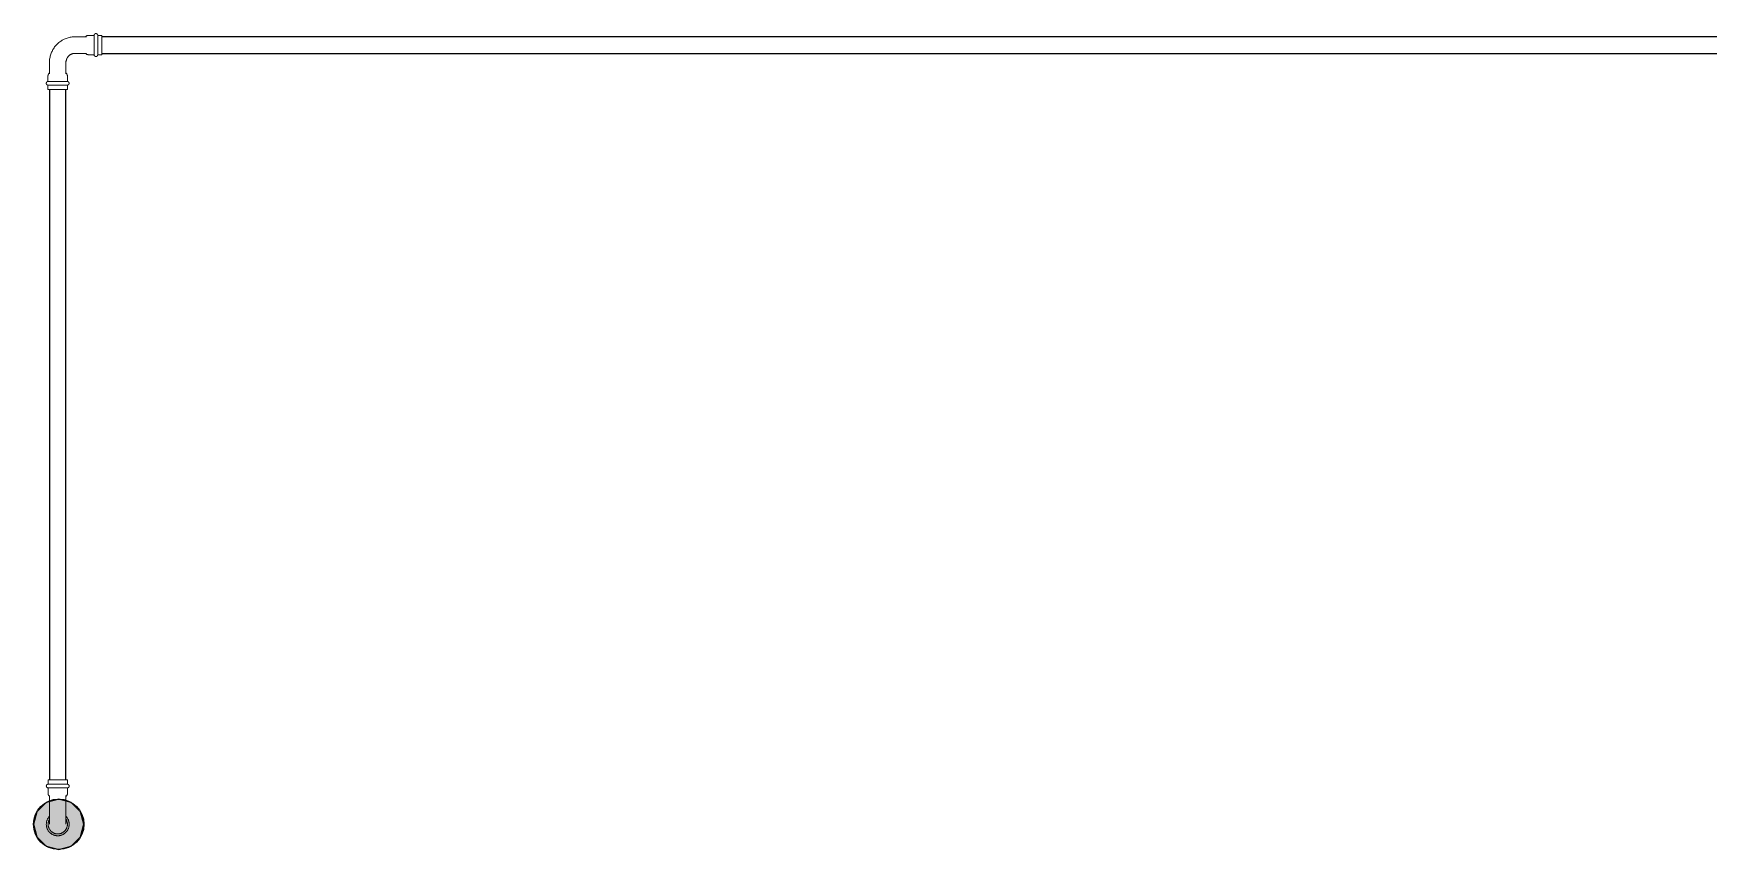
# Model space of a CAD drawing. Header units: inches. Extents: x -3327 to -1, y 8 to 1328.
# Drawn here: x -2185.8 to -2052.7, y 921.4 to 986.2 of the extents above; entities that cross this region are included whole.
import ezdxf

# ---------------------------------------------------------------- set-up
doc = ezdxf.new("R2010")
doc.units = ezdxf.units.IN
doc.header["$MEASUREMENT"] = 0
doc.layers.add('P-PIPE', color=3, linetype='Continuous', lineweight=9)
doc.layers.add('X - REF - FP', color=7, linetype='Continuous', true_color=0xb90000)

# ---------------------------------------------------------------- blocks, each defined once
blk = doc.blocks.new('Victaulic-VicPress316-Elbow 90-45deg Style P568_P571 - Standard-V2-SECOND LEVEL')
at = {"layer": 'P-PIPE'}
for p, q in [((-3203.7, 731.1), (-3203.7, 730.2)), ((-3202.39, 730.21), (-3202.39, 731.1)), ((-3203.81, 730.05), (-3203.81, 729.6)), ((-3203.05, 729.6), (-3203.81, 729.6)), ((-3202.28, 729.6), (-3203.05, 729.6)), ((-3202.28, 729.6), (-3202.28, 730.05)), ((-3203.81, 729.31), (-3203.81, 728.97)), ((-3203.05, 729.31), (-3203.81, 729.31)), ((-3203.81, 728.97), (-3203.05, 728.97)), ((-3202.28, 729.31), (-3203.05, 729.31)), ((-3203.05, 728.97), (-3202.28, 728.97)), ((-3202.28, 728.97), (-3202.28, 729.31))]:
    blk.add_line(p, q, dxfattribs=at)
at = {"layer": 'P-PIPE', "flags": 128}
for points in [[(-3203.05, 733.4), (-3203.08, 733.4), (-3203.12, 733.4), (-3203.16, 733.4), (-3203.19, 733.39), (-3203.23, 733.38), (-3203.26, 733.38), (-3203.3, 733.37), (-3203.33, 733.36), (-3203.37, 733.34), (-3203.4, 733.33), (-3203.43, 733.32), (-3203.47, 733.3), (-3203.5, 733.28), (-3203.53, 733.26), (-3203.56, 733.24), (-3203.59, 733.22), (-3203.62, 733.2), (-3203.65, 733.18), (-3203.67, 733.15), (-3203.7, 733.13), (-3203.73, 733.1), (-3203.75, 733.07), (-3203.77, 733.04), (-3203.79, 733.01), (-3203.81, 732.98), (-3203.83, 732.95), (-3203.85, 732.92), (-3203.87, 732.89), (-3203.88, 732.85), (-3203.9, 732.82), (-3203.91, 732.79), (-3203.92, 732.75), (-3203.93, 732.72), (-3203.94, 732.68), (-3203.94, 732.65), (-3203.95, 732.61), (-3203.95, 732.57), (-3203.96, 732.54), (-3203.96, 732.5), (-3203.96, 732.46), (-3203.96, 732.43), (-3203.95, 732.39), (-3203.95, 732.35), (-3203.94, 732.32), (-3203.93, 732.28), (-3203.93, 732.25), (-3203.91, 732.21), (-3203.9, 732.18), (-3203.89, 732.14), (-3203.88, 732.11), (-3203.86, 732.08), (-3203.84, 732.05), (-3203.82, 732.01), (-3203.8, 731.98), (-3203.78, 731.95), (-3203.76, 731.92), (-3203.74, 731.9), (-3203.71, 731.87)], [(-3203.05, 733.26), (-3203.08, 733.26), (-3203.11, 733.25), (-3203.14, 733.25), (-3203.17, 733.25), (-3203.2, 733.24), (-3203.23, 733.23), (-3203.26, 733.23), (-3203.29, 733.22), (-3203.32, 733.21), (-3203.34, 733.2), (-3203.37, 733.18), (-3203.4, 733.17), (-3203.43, 733.16), (-3203.45, 733.14), (-3203.48, 733.12), (-3203.5, 733.1), (-3203.53, 733.09), (-3203.55, 733.07), (-3203.57, 733.05), (-3203.6, 733.02), (-3203.62, 733), (-3203.64, 732.98), (-3203.66, 732.95), (-3203.67, 732.93), (-3203.69, 732.9), (-3203.71, 732.88), (-3203.72, 732.85), (-3203.74, 732.82), (-3203.75, 732.8), (-3203.76, 732.77), (-3203.77, 732.74), (-3203.78, 732.71), (-3203.79, 732.68), (-3203.8, 732.65), (-3203.8, 732.62), (-3203.81, 732.59), (-3203.81, 732.56), (-3203.81, 732.53), (-3203.81, 732.5), (-3203.81, 732.47), (-3203.81, 732.44), (-3203.81, 732.41), (-3203.8, 732.38), (-3203.8, 732.35), (-3203.79, 732.32), (-3203.78, 732.29), (-3203.78, 732.26), (-3203.77, 732.23), (-3203.76, 732.2), (-3203.74, 732.17), (-3203.73, 732.14), (-3203.72, 732.12), (-3203.7, 732.1)], [(-3203.7, 732.49), (-3203.7, 732.49), (-3203.7, 732.49), (-3203.7, 732.48), (-3203.7, 732.47), (-3203.7, 732.46), (-3203.7, 732.45), (-3203.7, 732.44), (-3203.7, 732.42), (-3203.7, 732.4), (-3203.7, 732.38), (-3203.7, 732.36), (-3203.7, 732.33), (-3203.7, 732.31), (-3203.7, 732.28), (-3203.7, 732.25), (-3203.7, 732.21), (-3203.7, 732.18), (-3203.7, 732.14), (-3203.7, 732.11), (-3203.7, 732.07), (-3203.7, 732.03), (-3203.7, 731.98), (-3203.7, 731.94), (-3203.7, 731.9), (-3203.7, 731.85), (-3203.7, 731.8), (-3203.7, 731.75), (-3203.7, 731.7), (-3203.7, 731.65), (-3203.7, 731.6), (-3203.7, 731.55), (-3203.7, 731.5), (-3203.7, 731.44), (-3203.7, 731.39), (-3203.7, 731.33), (-3203.7, 731.28), (-3203.7, 731.22), (-3203.7, 731.17), (-3203.7, 731.11), (-3203.7, 731.1)], [(-3202.39, 731.86), (-3202.37, 731.88), (-3202.34, 731.91), (-3202.32, 731.94), (-3202.3, 731.97), (-3202.28, 732), (-3202.26, 732.03), (-3202.24, 732.06), (-3202.23, 732.09), (-3202.21, 732.13), (-3202.2, 732.16), (-3202.18, 732.19), (-3202.17, 732.23), (-3202.16, 732.26), (-3202.15, 732.3), (-3202.15, 732.33), (-3202.14, 732.37), (-3202.14, 732.41), (-3202.14, 732.44), (-3202.13, 732.48), (-3202.13, 732.52), (-3202.14, 732.55), (-3202.14, 732.59), (-3202.14, 732.63), (-3202.15, 732.66), (-3202.16, 732.7), (-3202.17, 732.73), (-3202.18, 732.77), (-3202.19, 732.8), (-3202.2, 732.84), (-3202.22, 732.87), (-3202.23, 732.9), (-3202.25, 732.93), (-3202.27, 732.97), (-3202.29, 733), (-3202.31, 733.03), (-3202.33, 733.06), (-3202.35, 733.08), (-3202.38, 733.11), (-3202.4, 733.14), (-3202.43, 733.16), (-3202.46, 733.19), (-3202.49, 733.21), (-3202.51, 733.23), (-3202.55, 733.25), (-3202.58, 733.27), (-3202.61, 733.29), (-3202.64, 733.31), (-3202.67, 733.32), (-3202.71, 733.34), (-3202.74, 733.35), (-3202.78, 733.36), (-3202.81, 733.37), (-3202.85, 733.38), (-3202.88, 733.39), (-3202.92, 733.39), (-3202.95, 733.4), (-3202.99, 733.4), (-3203.03, 733.4), (-3203.05, 733.4)], [(-3202.39, 732.1), (-3202.37, 732.13), (-3202.36, 732.16), (-3202.34, 732.18), (-3202.33, 732.21), (-3202.32, 732.24), (-3202.31, 732.27), (-3202.3, 732.3), (-3202.3, 732.33), (-3202.29, 732.36), (-3202.29, 732.39), (-3202.28, 732.42), (-3202.28, 732.45), (-3202.28, 732.48), (-3202.28, 732.51), (-3202.28, 732.54), (-3202.28, 732.57), (-3202.29, 732.6), (-3202.29, 732.63), (-3202.3, 732.66), (-3202.31, 732.69), (-3202.32, 732.72), (-3202.33, 732.75), (-3202.34, 732.78), (-3202.35, 732.81), (-3202.36, 732.84), (-3202.38, 732.86), (-3202.39, 732.89), (-3202.41, 732.92), (-3202.43, 732.94), (-3202.44, 732.97), (-3202.46, 732.99), (-3202.48, 733.01), (-3202.51, 733.03), (-3202.53, 733.06), (-3202.55, 733.08), (-3202.58, 733.09), (-3202.6, 733.11), (-3202.62, 733.13), (-3202.65, 733.15), (-3202.68, 733.16), (-3202.7, 733.18), (-3202.73, 733.19), (-3202.76, 733.2), (-3202.79, 733.21), (-3202.82, 733.22), (-3202.85, 733.23), (-3202.88, 733.24), (-3202.91, 733.24), (-3202.94, 733.25), (-3202.97, 733.25), (-3203, 733.26), (-3203.03, 733.26), (-3203.05, 733.26)], [(-3202.39, 731.1), (-3202.39, 731.15), (-3202.39, 731.21), (-3202.39, 731.26), (-3202.39, 731.32), (-3202.39, 731.37), (-3202.39, 731.43), (-3202.39, 731.48), (-3202.39, 731.54), (-3202.39, 731.59), (-3202.39, 731.64), (-3202.39, 731.69), (-3202.39, 731.74), (-3202.39, 731.79), (-3202.39, 731.84), (-3202.39, 731.88), (-3202.39, 731.93), (-3202.39, 731.97), (-3202.39, 732.02), (-3202.39, 732.06), (-3202.39, 732.1), (-3202.39, 732.13), (-3202.39, 732.17), (-3202.39, 732.21), (-3202.39, 732.24), (-3202.39, 732.27), (-3202.39, 732.3), (-3202.39, 732.33), (-3202.39, 732.35), (-3202.39, 732.37), (-3202.39, 732.4), (-3202.39, 732.41), (-3202.39, 732.43), (-3202.39, 732.45), (-3202.39, 732.46), (-3202.39, 732.47), (-3202.39, 732.48), (-3202.39, 732.48), (-3202.39, 732.49), (-3202.39, 732.49), (-3202.39, 732.49)], [(-3203.81, 729.31), (-3203.82, 729.31), (-3203.82, 729.31), (-3203.83, 729.31), (-3203.84, 729.31), (-3203.84, 729.31), (-3203.85, 729.31), (-3203.85, 729.31), (-3203.86, 729.32), (-3203.86, 729.32), (-3203.87, 729.32), (-3203.87, 729.32), (-3203.88, 729.32), (-3203.88, 729.33), (-3203.89, 729.33), (-3203.89, 729.33), (-3203.9, 729.34), (-3203.9, 729.34), (-3203.91, 729.34), (-3203.91, 729.35), (-3203.92, 729.35), (-3203.92, 729.36), (-3203.92, 729.36), (-3203.93, 729.37), (-3203.93, 729.37), (-3203.93, 729.38), (-3203.94, 729.38), (-3203.94, 729.39), (-3203.94, 729.39), (-3203.95, 729.4), (-3203.95, 729.4), (-3203.95, 729.41), (-3203.95, 729.41), (-3203.95, 729.42), (-3203.95, 729.42), (-3203.96, 729.43), (-3203.96, 729.44), (-3203.96, 729.44), (-3203.96, 729.45), (-3203.96, 729.45), (-3203.96, 729.46), (-3203.96, 729.46), (-3203.96, 729.47), (-3203.96, 729.48), (-3203.96, 729.48), (-3203.95, 729.49), (-3203.95, 729.49), (-3203.95, 729.5), (-3203.95, 729.5), (-3203.95, 729.51), (-3203.94, 729.51), (-3203.94, 729.52), (-3203.94, 729.52), (-3203.94, 729.53), (-3203.93, 729.53), (-3203.93, 729.54), (-3203.93, 729.54), (-3203.92, 729.55), (-3203.92, 729.55), (-3203.92, 729.56), (-3203.91, 729.56), (-3203.91, 729.57), (-3203.9, 729.57), (-3203.9, 729.57), (-3203.89, 729.58), (-3203.89, 729.58), (-3203.88, 729.58), (-3203.88, 729.58), (-3203.87, 729.59), (-3203.87, 729.59), (-3203.86, 729.59), (-3203.86, 729.59), (-3203.85, 729.59), (-3203.84, 729.6), (-3203.84, 729.6), (-3203.83, 729.6), (-3203.83, 729.6), (-3203.82, 729.6), (-3203.82, 729.6), (-3203.81, 729.6)], [(-3203.81, 730.05), (-3203.81, 730.06), (-3203.81, 730.07), (-3203.81, 730.08), (-3203.81, 730.09), (-3203.81, 730.11), (-3203.8, 730.12), (-3203.8, 730.13), (-3203.8, 730.14), (-3203.8, 730.15), (-3203.79, 730.16), (-3203.79, 730.17), (-3203.78, 730.18), (-3203.78, 730.19), (-3203.77, 730.2), (-3203.76, 730.2), (-3203.76, 730.21), (-3203.75, 730.22), (-3203.74, 730.23), (-3203.74, 730.24), (-3203.73, 730.25), (-3203.72, 730.25), (-3203.71, 730.26), (-3203.71, 730.27), (-3203.7, 730.27)], [(-3203.05, 729.6), (-3203.08, 729.6), (-3203.11, 729.6), (-3203.14, 729.6), (-3203.17, 729.6), (-3203.2, 729.6), (-3203.23, 729.6), (-3203.26, 729.6), (-3203.29, 729.6), (-3203.32, 729.6), (-3203.34, 729.6), (-3203.37, 729.6), (-3203.4, 729.6), (-3203.43, 729.6), (-3203.45, 729.6), (-3203.48, 729.6), (-3203.5, 729.6), (-3203.53, 729.6), (-3203.55, 729.6), (-3203.57, 729.6), (-3203.6, 729.6), (-3203.62, 729.6), (-3203.64, 729.6), (-3203.66, 729.6), (-3203.67, 729.6), (-3203.69, 729.6), (-3203.71, 729.6), (-3203.72, 729.6), (-3203.74, 729.6), (-3203.75, 729.6), (-3203.76, 729.6), (-3203.77, 729.6), (-3203.78, 729.6), (-3203.79, 729.6), (-3203.8, 729.6), (-3203.8, 729.6), (-3203.81, 729.6), (-3203.81, 729.6), (-3203.81, 729.6), (-3203.81, 729.6), (-3203.81, 729.6)], [(-3203.81, 729.6), (-3203.81, 729.6), (-3203.81, 729.6), (-3203.81, 729.6), (-3203.8, 729.6), (-3203.8, 729.6), (-3203.79, 729.6), (-3203.78, 729.6), (-3203.77, 729.6)], [(-3202.28, 729.6), (-3202.28, 729.6), (-3202.28, 729.6), (-3202.29, 729.6), (-3202.29, 729.6), (-3202.29, 729.6), (-3202.3, 729.6), (-3202.31, 729.6), (-3202.32, 729.6), (-3202.33, 729.6), (-3202.34, 729.6), (-3202.35, 729.6), (-3202.37, 729.6), (-3202.38, 729.6), (-3202.4, 729.6), (-3202.41, 729.6), (-3202.43, 729.6), (-3202.45, 729.6), (-3202.47, 729.6), (-3202.49, 729.6), (-3202.51, 729.6), (-3202.53, 729.6), (-3202.56, 729.6), (-3202.58, 729.6), (-3202.61, 729.6), (-3202.63, 729.6), (-3202.66, 729.6), (-3202.68, 729.6), (-3202.71, 729.6), (-3202.74, 729.6), (-3202.77, 729.6), (-3202.8, 729.6), (-3202.83, 729.6), (-3202.86, 729.6), (-3202.89, 729.6), (-3202.92, 729.6), (-3202.95, 729.6), (-3202.98, 729.6), (-3203.01, 729.6), (-3203.04, 729.6), (-3203.05, 729.6)], [(-3202.39, 730.27), (-3202.38, 730.26), (-3202.37, 730.26), (-3202.36, 730.25), (-3202.36, 730.24), (-3202.35, 730.23), (-3202.34, 730.22), (-3202.33, 730.22), (-3202.33, 730.21), (-3202.32, 730.2), (-3202.32, 730.19), (-3202.31, 730.18), (-3202.31, 730.17), (-3202.3, 730.16), (-3202.3, 730.15), (-3202.29, 730.14), (-3202.29, 730.13), (-3202.29, 730.12), (-3202.29, 730.11), (-3202.28, 730.1), (-3202.28, 730.09), (-3202.28, 730.07), (-3202.28, 730.06), (-3202.28, 730.05), (-3202.28, 730.05)], [(-3202.32, 729.6), (-3202.31, 729.6), (-3202.3, 729.6), (-3202.3, 729.6), (-3202.29, 729.6), (-3202.29, 729.6), (-3202.28, 729.6), (-3202.28, 729.6), (-3202.28, 729.6), (-3202.28, 729.6)], [(-3202.28, 729.6), (-3202.27, 729.6), (-3202.27, 729.6), (-3202.26, 729.6), (-3202.26, 729.6), (-3202.25, 729.6), (-3202.24, 729.6), (-3202.24, 729.59), (-3202.23, 729.59), (-3202.23, 729.59), (-3202.22, 729.59), (-3202.22, 729.59), (-3202.21, 729.58), (-3202.21, 729.58), (-3202.2, 729.58), (-3202.2, 729.57), (-3202.19, 729.57), (-3202.19, 729.57), (-3202.18, 729.56), (-3202.18, 729.56), (-3202.18, 729.56), (-3202.17, 729.55), (-3202.17, 729.55), (-3202.16, 729.54), (-3202.16, 729.54), (-3202.16, 729.53), (-3202.15, 729.53), (-3202.15, 729.52), (-3202.15, 729.52), (-3202.15, 729.51), (-3202.14, 729.51), (-3202.14, 729.5), (-3202.14, 729.5), (-3202.14, 729.49), (-3202.14, 729.48), (-3202.14, 729.48), (-3202.14, 729.47), (-3202.13, 729.47), (-3202.13, 729.46), (-3202.13, 729.46), (-3202.13, 729.45), (-3202.13, 729.44), (-3202.13, 729.44), (-3202.14, 729.43), (-3202.14, 729.43), (-3202.14, 729.42), (-3202.14, 729.42), (-3202.14, 729.41), (-3202.14, 729.4), (-3202.14, 729.4), (-3202.15, 729.39), (-3202.15, 729.39), (-3202.15, 729.38), (-3202.16, 729.38), (-3202.16, 729.37), (-3202.16, 729.37), (-3202.17, 729.36), (-3202.17, 729.36), (-3202.17, 729.35), (-3202.18, 729.35), (-3202.18, 729.35), (-3202.19, 729.34), (-3202.19, 729.34), (-3202.19, 729.34), (-3202.2, 729.33), (-3202.2, 729.33), (-3202.21, 729.33), (-3202.21, 729.32), (-3202.22, 729.32), (-3202.23, 729.32), (-3202.23, 729.32), (-3202.24, 729.32), (-3202.24, 729.31), (-3202.25, 729.31), (-3202.25, 729.31), (-3202.26, 729.31), (-3202.26, 729.31), (-3202.27, 729.31), (-3202.28, 729.31), (-3202.28, 729.31)], [(-3203.77, 729.31), (-3203.78, 729.31), (-3203.79, 729.31), (-3203.8, 729.31), (-3203.8, 729.31), (-3203.81, 729.31), (-3203.81, 729.31), (-3203.81, 729.31), (-3203.81, 729.31), (-3203.81, 729.31)], [(-3203.81, 729.31), (-3203.81, 729.31), (-3203.81, 729.31), (-3203.81, 729.31), (-3203.8, 729.31), (-3203.8, 729.31), (-3203.79, 729.31), (-3203.78, 729.31), (-3203.77, 729.31), (-3203.76, 729.31), (-3203.75, 729.31), (-3203.74, 729.31), (-3203.73, 729.31), (-3203.71, 729.31), (-3203.7, 729.31), (-3203.68, 729.31), (-3203.66, 729.31), (-3203.64, 729.31), (-3203.62, 729.31), (-3203.6, 729.31), (-3203.58, 729.31), (-3203.56, 729.31), (-3203.53, 729.31), (-3203.51, 729.31), (-3203.49, 729.31), (-3203.46, 729.31), (-3203.43, 729.31), (-3203.41, 729.31), (-3203.38, 729.31), (-3203.35, 729.31), (-3203.32, 729.31), (-3203.29, 729.31), (-3203.27, 729.31), (-3203.24, 729.31), (-3203.21, 729.31), (-3203.18, 729.31), (-3203.15, 729.31), (-3203.12, 729.31), (-3203.08, 729.31), (-3203.05, 729.31), (-3203.05, 729.31)], [(-3203.05, 729.31), (-3203.02, 729.31), (-3202.98, 729.31), (-3202.95, 729.31), (-3202.92, 729.31), (-3202.89, 729.31), (-3202.86, 729.31), (-3202.83, 729.31), (-3202.8, 729.31), (-3202.78, 729.31), (-3202.75, 729.31), (-3202.72, 729.31), (-3202.69, 729.31), (-3202.67, 729.31), (-3202.64, 729.31), (-3202.61, 729.31), (-3202.59, 729.31), (-3202.56, 729.31), (-3202.54, 729.31), (-3202.52, 729.31), (-3202.5, 729.31), (-3202.48, 729.31), (-3202.46, 729.31), (-3202.44, 729.31), (-3202.42, 729.31), (-3202.4, 729.31), (-3202.39, 729.31), (-3202.37, 729.31), (-3202.36, 729.31), (-3202.34, 729.31), (-3202.33, 729.31), (-3202.32, 729.31), (-3202.31, 729.31), (-3202.3, 729.31), (-3202.3, 729.31), (-3202.29, 729.31), (-3202.29, 729.31), (-3202.28, 729.31), (-3202.28, 729.31), (-3202.28, 729.31), (-3202.28, 729.31)], [(-3202.28, 729.31), (-3202.28, 729.31), (-3202.28, 729.31), (-3202.29, 729.31), (-3202.29, 729.31), (-3202.29, 729.31), (-3202.3, 729.31), (-3202.31, 729.31), (-3202.32, 729.31)]]:
    blk.add_lwpolyline(points, dxfattribs=at)
blk = doc.blocks.new('Victaulic-VicPress316-Elbow 90-45deg Style P568_P571 - Standard-V1-SECOND LEVEL')
at = {"layer": 'P-PIPE'}
for p, q in [((-0.77, 3.52), (-0.77, 3.18)), ((0.77, 3.52), (-0.77, 3.52)), ((-0.77, 3.18), (0.77, 3.18)), ((-0.77, 2.89), (-0.77, 2.44)), ((-0.77, 2.89), (0.77, 2.89)), ((0.77, 3.18), (0.77, 3.52)), ((0.77, 2.44), (0.77, 2.89)), ((-0.66, 2.28), (-0.66, 1.39)), ((0.66, 1.39), (0.66, 2.28)), ((-3.18, 0.77), (-3.52, 0.77)), ((-3.52, 0.77), (-3.52, -0.77)), ((-3.18, -0.77), (-3.18, 0.77)), ((-2.44, 0.77), (-2.89, 0.77)), ((-2.89, -0.77), (-2.89, 0.77)), ((-1.39, 0.66), (-2.28, 0.66)), ((-3.52, -0.77), (-3.18, -0.77)), ((-2.89, -0.77), (-2.44, -0.77)), ((-2.28, -0.66), (-1.39, -0.66))]:
    blk.add_line(p, q, dxfattribs=at)
at = {"layer": 'P-PIPE', "flags": 128}
for points in [[(-0.77, 2.89), (-0.77, 2.89), (-0.78, 2.89), (-0.78, 2.89), (-0.79, 2.89), (-0.8, 2.89), (-0.8, 2.89), (-0.81, 2.9), (-0.81, 2.9), (-0.82, 2.9), (-0.82, 2.9), (-0.83, 2.9), (-0.83, 2.91), (-0.84, 2.91), (-0.84, 2.91), (-0.85, 2.92), (-0.85, 2.92), (-0.86, 2.92), (-0.86, 2.93), (-0.87, 2.93), (-0.87, 2.93), (-0.87, 2.94), (-0.88, 2.94), (-0.88, 2.95), (-0.89, 2.95), (-0.89, 2.96), (-0.89, 2.96), (-0.89, 2.97), (-0.9, 2.97), (-0.9, 2.98), (-0.9, 2.98), (-0.9, 2.99), (-0.91, 2.99), (-0.91, 3), (-0.91, 3.01), (-0.91, 3.01), (-0.91, 3.02), (-0.91, 3.02), (-0.91, 3.03), (-0.91, 3.03), (-0.91, 3.04), (-0.91, 3.05), (-0.91, 3.05), (-0.91, 3.06), (-0.91, 3.06), (-0.91, 3.07), (-0.91, 3.07), (-0.91, 3.08), (-0.9, 3.09), (-0.9, 3.09), (-0.9, 3.1), (-0.9, 3.1), (-0.89, 3.11), (-0.89, 3.11), (-0.89, 3.12), (-0.88, 3.12), (-0.88, 3.13), (-0.88, 3.13), (-0.87, 3.14), (-0.87, 3.14), (-0.86, 3.14), (-0.86, 3.15), (-0.86, 3.15), (-0.85, 3.15), (-0.85, 3.16), (-0.84, 3.16), (-0.84, 3.16), (-0.83, 3.17), (-0.83, 3.17), (-0.82, 3.17), (-0.82, 3.17), (-0.81, 3.17), (-0.8, 3.18), (-0.8, 3.18), (-0.79, 3.18), (-0.79, 3.18), (-0.78, 3.18), (-0.78, 3.18), (-0.77, 3.18), (-0.77, 3.18)], [(0.77, 3.18), (0.77, 3.18), (0.76, 3.18), (0.76, 3.18), (0.76, 3.18), (0.75, 3.18), (0.74, 3.18), (0.74, 3.18), (0.73, 3.18), (0.72, 3.18), (0.71, 3.18), (0.69, 3.18), (0.68, 3.18), (0.67, 3.18), (0.65, 3.18), (0.63, 3.18), (0.61, 3.18), (0.6, 3.18), (0.58, 3.18), (0.56, 3.18), (0.53, 3.18), (0.51, 3.18), (0.49, 3.18), (0.46, 3.18), (0.44, 3.18), (0.41, 3.18), (0.39, 3.18), (0.36, 3.18), (0.33, 3.18), (0.31, 3.18), (0.28, 3.18), (0.25, 3.18), (0.22, 3.18), (0.19, 3.18), (0.16, 3.18), (0.13, 3.18), (0.1, 3.18), (0.07, 3.18), (0.04, 3.18), (0.01, 3.18), (-0.02, 3.18), (-0.05, 3.18), (-0.08, 3.18), (-0.11, 3.18), (-0.14, 3.18), (-0.17, 3.18), (-0.2, 3.18), (-0.23, 3.18), (-0.26, 3.18), (-0.29, 3.18), (-0.32, 3.18), (-0.35, 3.18), (-0.37, 3.18), (-0.4, 3.18), (-0.43, 3.18), (-0.45, 3.18), (-0.48, 3.18), (-0.5, 3.18), (-0.52, 3.18), (-0.54, 3.18), (-0.57, 3.18), (-0.59, 3.18), (-0.6, 3.18), (-0.62, 3.18), (-0.64, 3.18), (-0.66, 3.18), (-0.67, 3.18), (-0.69, 3.18), (-0.7, 3.18), (-0.71, 3.18), (-0.72, 3.18), (-0.73, 3.18), (-0.74, 3.18), (-0.75, 3.18), (-0.75, 3.18), (-0.76, 3.18), (-0.76, 3.18), (-0.77, 3.18), (-0.77, 3.18), (-0.77, 3.18)], [(-0.77, 3.18), (-0.77, 3.18), (-0.76, 3.18), (-0.76, 3.18), (-0.76, 3.18), (-0.75, 3.18), (-0.74, 3.18), (-0.74, 3.18), (-0.73, 3.18)], [(-0.77, 2.89), (-0.77, 2.89), (-0.76, 2.89), (-0.76, 2.89), (-0.76, 2.89), (-0.75, 2.89), (-0.74, 2.89), (-0.74, 2.89), (-0.73, 2.89), (-0.72, 2.89), (-0.71, 2.89), (-0.69, 2.89), (-0.68, 2.89), (-0.67, 2.89), (-0.65, 2.89), (-0.63, 2.89), (-0.61, 2.89), (-0.6, 2.89), (-0.58, 2.89), (-0.56, 2.89), (-0.53, 2.89), (-0.51, 2.89), (-0.49, 2.89), (-0.46, 2.89), (-0.44, 2.89), (-0.41, 2.89), (-0.39, 2.89), (-0.36, 2.89), (-0.33, 2.89), (-0.31, 2.89), (-0.28, 2.89), (-0.25, 2.89), (-0.22, 2.89), (-0.19, 2.89), (-0.16, 2.89), (-0.13, 2.89), (-0.1, 2.89), (-0.07, 2.89), (-0.04, 2.89), (-0.01, 2.89), (0.02, 2.89), (0.05, 2.89), (0.08, 2.89), (0.11, 2.89), (0.14, 2.89), (0.17, 2.89), (0.2, 2.89), (0.23, 2.89), (0.26, 2.89), (0.29, 2.89), (0.32, 2.89), (0.35, 2.89), (0.37, 2.89), (0.4, 2.89), (0.43, 2.89), (0.45, 2.89), (0.48, 2.89), (0.5, 2.89), (0.52, 2.89), (0.54, 2.89), (0.57, 2.89), (0.59, 2.89), (0.6, 2.89), (0.62, 2.89), (0.64, 2.89), (0.66, 2.89), (0.67, 2.89), (0.69, 2.89), (0.7, 2.89), (0.71, 2.89), (0.72, 2.89), (0.73, 2.89), (0.74, 2.89), (0.75, 2.89), (0.75, 2.89), (0.76, 2.89), (0.76, 2.89), (0.77, 2.89), (0.77, 2.89), (0.77, 2.89)], [(-0.72, 2.89), (-0.73, 2.89), (-0.74, 2.89), (-0.75, 2.89), (-0.75, 2.89), (-0.76, 2.89), (-0.76, 2.89), (-0.77, 2.89), (-0.77, 2.89), (-0.77, 2.89)], [(0.72, 3.18), (0.73, 3.18), (0.74, 3.18), (0.75, 3.18), (0.75, 3.18), (0.76, 3.18), (0.76, 3.18), (0.77, 3.18), (0.77, 3.18), (0.77, 3.18)], [(0.77, 2.89), (0.77, 2.89), (0.76, 2.89), (0.76, 2.89), (0.76, 2.89), (0.75, 2.89), (0.74, 2.89), (0.74, 2.89), (0.73, 2.89)], [(0.77, 3.18), (0.77, 3.18), (0.78, 3.18), (0.78, 3.18), (0.79, 3.18), (0.8, 3.18), (0.8, 3.18), (0.81, 3.18), (0.81, 3.17), (0.82, 3.17), (0.82, 3.17), (0.83, 3.17), (0.83, 3.17), (0.84, 3.16), (0.84, 3.16), (0.85, 3.16), (0.85, 3.15), (0.86, 3.15), (0.86, 3.15), (0.87, 3.14), (0.87, 3.14), (0.87, 3.13), (0.88, 3.13), (0.88, 3.12), (0.89, 3.12), (0.89, 3.11), (0.89, 3.11), (0.89, 3.1), (0.9, 3.1), (0.9, 3.09), (0.9, 3.09), (0.9, 3.08), (0.91, 3.08), (0.91, 3.07), (0.91, 3.07), (0.91, 3.06), (0.91, 3.05), (0.91, 3.05), (0.91, 3.04), (0.91, 3.04), (0.91, 3.03), (0.91, 3.03), (0.91, 3.02), (0.91, 3.01), (0.91, 3.01), (0.91, 3), (0.91, 3), (0.91, 2.99), (0.9, 2.99), (0.9, 2.98), (0.9, 2.98), (0.9, 2.97), (0.89, 2.97), (0.89, 2.96), (0.89, 2.96), (0.88, 2.95), (0.88, 2.95), (0.88, 2.94), (0.87, 2.94), (0.87, 2.93), (0.86, 2.93), (0.86, 2.92), (0.86, 2.92), (0.85, 2.92), (0.85, 2.91), (0.84, 2.91), (0.84, 2.91), (0.83, 2.91), (0.83, 2.9), (0.82, 2.9), (0.82, 2.9), (0.81, 2.9), (0.8, 2.9), (0.8, 2.89), (0.79, 2.89), (0.79, 2.89), (0.78, 2.89), (0.78, 2.89), (0.77, 2.89), (0.77, 2.89)], [(-0.66, 1.39), (-0.66, 1.36), (-0.66, 1.33), (-0.66, 1.3), (-0.67, 1.28), (-0.67, 1.25), (-0.68, 1.22), (-0.69, 1.19), (-0.69, 1.16), (-0.7, 1.13), (-0.72, 1.11), (-0.73, 1.08), (-0.74, 1.05), (-0.75, 1.03), (-0.77, 1), (-0.79, 0.98), (-0.8, 0.95), (-0.82, 0.93), (-0.84, 0.91), (-0.86, 0.89), (-0.88, 0.87), (-0.9, 0.85), (-0.92, 0.83), (-0.95, 0.81), (-0.97, 0.79), (-1, 0.77), (-1.02, 0.76), (-1.05, 0.74), (-1.07, 0.73), (-1.1, 0.72), (-1.13, 0.71), (-1.15, 0.7), (-1.18, 0.69), (-1.21, 0.68), (-1.24, 0.67), (-1.27, 0.67), (-1.3, 0.66), (-1.33, 0.66), (-1.36, 0.66), (-1.39, 0.66), (-1.39, 0.66)], [(-1.39, -0.66), (-1.31, -0.66), (-1.23, -0.65), (-1.15, -0.64), (-1.07, -0.63), (-0.99, -0.62), (-0.91, -0.6), (-0.83, -0.58), (-0.75, -0.55), (-0.67, -0.53), (-0.59, -0.5), (-0.52, -0.46), (-0.45, -0.43), (-0.37, -0.39), (-0.3, -0.34), (-0.24, -0.3), (-0.17, -0.25), (-0.1, -0.2), (-0.04, -0.15), (0.02, -0.09), (0.08, -0.04), (0.13, 0.02), (0.19, 0.09), (0.24, 0.15), (0.29, 0.22), (0.33, 0.29), (0.38, 0.35), (0.42, 0.43), (0.45, 0.5), (0.49, 0.57), (0.52, 0.65), (0.55, 0.73), (0.57, 0.81), (0.59, 0.88), (0.61, 0.96), (0.63, 1.04), (0.64, 1.13), (0.65, 1.21), (0.65, 1.29), (0.66, 1.37), (0.66, 1.39)], [(-0.66, 2.22), (-0.67, 2.23), (-0.67, 2.23), (-0.68, 2.24), (-0.69, 2.25), (-0.7, 2.26), (-0.7, 2.27), (-0.71, 2.27), (-0.72, 2.28), (-0.72, 2.29), (-0.73, 2.3), (-0.73, 2.31), (-0.74, 2.32), (-0.74, 2.33), (-0.75, 2.34), (-0.75, 2.35), (-0.76, 2.36), (-0.76, 2.37), (-0.76, 2.38), (-0.76, 2.39), (-0.76, 2.4), (-0.77, 2.42), (-0.77, 2.43), (-0.77, 2.44), (-0.77, 2.44)], [(0.77, 2.44), (0.77, 2.43), (0.77, 2.42), (0.76, 2.41), (0.76, 2.4), (0.76, 2.38), (0.76, 2.37), (0.76, 2.36), (0.75, 2.35), (0.75, 2.34), (0.74, 2.33), (0.74, 2.32), (0.74, 2.31), (0.73, 2.3), (0.72, 2.29), (0.72, 2.29), (0.71, 2.28), (0.71, 2.27), (0.7, 2.26), (0.69, 2.25), (0.68, 2.24), (0.68, 2.24), (0.67, 2.23), (0.66, 2.22), (0.66, 2.22)], [(-3.18, 0.77), (-3.18, 0.77), (-3.18, 0.78), (-3.18, 0.78), (-3.18, 0.79), (-3.18, 0.8), (-3.18, 0.8), (-3.18, 0.81), (-3.17, 0.81), (-3.17, 0.82), (-3.17, 0.82), (-3.17, 0.83), (-3.17, 0.83), (-3.16, 0.84), (-3.16, 0.84), (-3.16, 0.85), (-3.15, 0.85), (-3.15, 0.86), (-3.15, 0.86), (-3.14, 0.87), (-3.14, 0.87), (-3.13, 0.87), (-3.13, 0.88), (-3.12, 0.88), (-3.12, 0.89), (-3.11, 0.89), (-3.11, 0.89), (-3.1, 0.89), (-3.1, 0.9), (-3.09, 0.9), (-3.09, 0.9), (-3.08, 0.9), (-3.08, 0.91), (-3.07, 0.91), (-3.07, 0.91), (-3.06, 0.91), (-3.05, 0.91), (-3.05, 0.91), (-3.04, 0.91), (-3.04, 0.91), (-3.03, 0.91), (-3.03, 0.91), (-3.02, 0.91), (-3.01, 0.91), (-3.01, 0.91), (-3, 0.91), (-3, 0.91), (-2.99, 0.91), (-2.99, 0.9), (-2.98, 0.9), (-2.98, 0.9), (-2.97, 0.9), (-2.97, 0.89), (-2.96, 0.89), (-2.96, 0.89), (-2.95, 0.88), (-2.95, 0.88), (-2.94, 0.88), (-2.94, 0.87), (-2.93, 0.87), (-2.93, 0.86), (-2.92, 0.86), (-2.92, 0.86), (-2.92, 0.85), (-2.91, 0.85), (-2.91, 0.84), (-2.91, 0.84), (-2.91, 0.83), (-2.9, 0.83), (-2.9, 0.82), (-2.9, 0.82), (-2.9, 0.81), (-2.9, 0.8), (-2.89, 0.8), (-2.89, 0.79), (-2.89, 0.79), (-2.89, 0.78), (-2.89, 0.78), (-2.89, 0.77), (-2.89, 0.77)], [(-3.18, 0.77), (-3.18, 0.77), (-3.18, 0.76), (-3.18, 0.76), (-3.18, 0.76), (-3.18, 0.75), (-3.18, 0.74), (-3.18, 0.74), (-3.18, 0.73), (-3.18, 0.72), (-3.18, 0.71), (-3.18, 0.69), (-3.18, 0.68), (-3.18, 0.67), (-3.18, 0.65), (-3.18, 0.63), (-3.18, 0.61), (-3.18, 0.6), (-3.18, 0.58), (-3.18, 0.56), (-3.18, 0.53), (-3.18, 0.51), (-3.18, 0.49), (-3.18, 0.46), (-3.18, 0.44), (-3.18, 0.41), (-3.18, 0.39), (-3.18, 0.36), (-3.18, 0.33), (-3.18, 0.31), (-3.18, 0.28), (-3.18, 0.25), (-3.18, 0.22), (-3.18, 0.19), (-3.18, 0.16), (-3.18, 0.13), (-3.18, 0.1), (-3.18, 0.07), (-3.18, 0.04), (-3.18, 0.01), (-3.18, -0.02), (-3.18, -0.05), (-3.18, -0.08), (-3.18, -0.11), (-3.18, -0.14), (-3.18, -0.17), (-3.18, -0.2), (-3.18, -0.23), (-3.18, -0.26), (-3.18, -0.29), (-3.18, -0.32), (-3.18, -0.35), (-3.18, -0.37), (-3.18, -0.4), (-3.18, -0.43), (-3.18, -0.45), (-3.18, -0.48), (-3.18, -0.5), (-3.18, -0.52), (-3.18, -0.54), (-3.18, -0.57), (-3.18, -0.59), (-3.18, -0.6), (-3.18, -0.62), (-3.18, -0.64), (-3.18, -0.66), (-3.18, -0.67), (-3.18, -0.69), (-3.18, -0.7), (-3.18, -0.71), (-3.18, -0.72), (-3.18, -0.73), (-3.18, -0.74), (-3.18, -0.75), (-3.18, -0.75), (-3.18, -0.76), (-3.18, -0.76), (-3.18, -0.77), (-3.18, -0.77), (-3.18, -0.77)], [(-3.18, 0.72), (-3.18, 0.73), (-3.18, 0.74), (-3.18, 0.75), (-3.18, 0.75), (-3.18, 0.76), (-3.18, 0.76), (-3.18, 0.77), (-3.18, 0.77), (-3.18, 0.77)], [(-2.89, -0.77), (-2.89, -0.77), (-2.89, -0.76), (-2.89, -0.76), (-2.89, -0.76), (-2.89, -0.75), (-2.89, -0.74), (-2.89, -0.74), (-2.89, -0.73), (-2.89, -0.72), (-2.89, -0.71), (-2.89, -0.69), (-2.89, -0.68), (-2.89, -0.67), (-2.89, -0.65), (-2.89, -0.63), (-2.89, -0.61), (-2.89, -0.6), (-2.89, -0.58), (-2.89, -0.56), (-2.89, -0.53), (-2.89, -0.51), (-2.89, -0.49), (-2.89, -0.46), (-2.89, -0.44), (-2.89, -0.41), (-2.89, -0.39), (-2.89, -0.36), (-2.89, -0.33), (-2.89, -0.31), (-2.89, -0.28), (-2.89, -0.25), (-2.89, -0.22), (-2.89, -0.19), (-2.89, -0.16), (-2.89, -0.13), (-2.89, -0.1), (-2.89, -0.07), (-2.89, -0.04), (-2.89, -0.01), (-2.89, 0.02), (-2.89, 0.05), (-2.89, 0.08), (-2.89, 0.11), (-2.89, 0.14), (-2.89, 0.17), (-2.89, 0.2), (-2.89, 0.23), (-2.89, 0.26), (-2.89, 0.29), (-2.89, 0.32), (-2.89, 0.35), (-2.89, 0.37), (-2.89, 0.4), (-2.89, 0.43), (-2.89, 0.45), (-2.89, 0.48), (-2.89, 0.5), (-2.89, 0.52), (-2.89, 0.54), (-2.89, 0.57), (-2.89, 0.59), (-2.89, 0.6), (-2.89, 0.62), (-2.89, 0.64), (-2.89, 0.66), (-2.89, 0.67), (-2.89, 0.69), (-2.89, 0.7), (-2.89, 0.71), (-2.89, 0.72), (-2.89, 0.73), (-2.89, 0.74), (-2.89, 0.75), (-2.89, 0.75), (-2.89, 0.76), (-2.89, 0.76), (-2.89, 0.77), (-2.89, 0.77), (-2.89, 0.77)], [(-2.89, 0.77), (-2.89, 0.77), (-2.89, 0.76), (-2.89, 0.76), (-2.89, 0.76), (-2.89, 0.75), (-2.89, 0.74), (-2.89, 0.74), (-2.89, 0.73)], [(-2.44, 0.77), (-2.43, 0.77), (-2.42, 0.77), (-2.41, 0.76), (-2.4, 0.76), (-2.38, 0.76), (-2.37, 0.76), (-2.36, 0.76), (-2.35, 0.75), (-2.34, 0.75), (-2.33, 0.74), (-2.32, 0.74), (-2.31, 0.74), (-2.3, 0.73), (-2.29, 0.72), (-2.29, 0.72), (-2.28, 0.71), (-2.27, 0.71), (-2.26, 0.7), (-2.25, 0.69), (-2.24, 0.68), (-2.24, 0.68), (-2.23, 0.67), (-2.22, 0.66), (-2.22, 0.66)], [(-3.18, -0.77), (-3.18, -0.77), (-3.18, -0.76), (-3.18, -0.76), (-3.18, -0.76), (-3.18, -0.75), (-3.18, -0.74), (-3.18, -0.74), (-3.18, -0.73)], [(-2.89, -0.77), (-2.89, -0.77), (-2.89, -0.78), (-2.89, -0.78), (-2.89, -0.79), (-2.89, -0.8), (-2.89, -0.8), (-2.9, -0.81), (-2.9, -0.81), (-2.9, -0.82), (-2.9, -0.82), (-2.9, -0.83), (-2.91, -0.83), (-2.91, -0.84), (-2.91, -0.84), (-2.92, -0.85), (-2.92, -0.85), (-2.92, -0.86), (-2.93, -0.86), (-2.93, -0.87), (-2.93, -0.87), (-2.94, -0.87), (-2.94, -0.88), (-2.95, -0.88), (-2.95, -0.89), (-2.96, -0.89), (-2.96, -0.89), (-2.97, -0.89), (-2.97, -0.9), (-2.98, -0.9), (-2.98, -0.9), (-2.99, -0.9), (-2.99, -0.91), (-3, -0.91), (-3.01, -0.91), (-3.01, -0.91), (-3.02, -0.91), (-3.02, -0.91), (-3.03, -0.91), (-3.03, -0.91), (-3.04, -0.91), (-3.05, -0.91), (-3.05, -0.91), (-3.06, -0.91), (-3.06, -0.91), (-3.07, -0.91), (-3.07, -0.91), (-3.08, -0.91), (-3.09, -0.9), (-3.09, -0.9), (-3.1, -0.9), (-3.1, -0.9), (-3.11, -0.89), (-3.11, -0.89), (-3.12, -0.89), (-3.12, -0.88), (-3.13, -0.88), (-3.13, -0.88), (-3.14, -0.87), (-3.14, -0.87), (-3.14, -0.86), (-3.15, -0.86), (-3.15, -0.86), (-3.15, -0.85), (-3.16, -0.85), (-3.16, -0.84), (-3.16, -0.84), (-3.17, -0.83), (-3.17, -0.83), (-3.17, -0.82), (-3.17, -0.82), (-3.17, -0.81), (-3.18, -0.8), (-3.18, -0.8), (-3.18, -0.79), (-3.18, -0.79), (-3.18, -0.78), (-3.18, -0.78), (-3.18, -0.77), (-3.18, -0.77)], [(-2.89, -0.72), (-2.89, -0.73), (-2.89, -0.74), (-2.89, -0.75), (-2.89, -0.75), (-2.89, -0.76), (-2.89, -0.76), (-2.89, -0.77), (-2.89, -0.77), (-2.89, -0.77)], [(-2.22, -0.66), (-2.23, -0.67), (-2.23, -0.67), (-2.24, -0.68), (-2.25, -0.69), (-2.26, -0.7), (-2.27, -0.7), (-2.27, -0.71), (-2.28, -0.72), (-2.29, -0.72), (-2.3, -0.73), (-2.31, -0.73), (-2.32, -0.74), (-2.33, -0.74), (-2.34, -0.75), (-2.35, -0.75), (-2.36, -0.76), (-2.37, -0.76), (-2.38, -0.76), (-2.39, -0.76), (-2.4, -0.76), (-2.42, -0.77), (-2.43, -0.77), (-2.44, -0.77), (-2.44, -0.77)]]:
    blk.add_lwpolyline(points, dxfattribs=at)

msp = doc.modelspace()

# ---------------------------------------------------------------- hatches: boundary and pattern name
at = {"layer": 'X - REF - FP'}
msp.add_hatch(color=256, dxfattribs=at).paths.add_polyline_path([(-2183.81, 921.43), (-2182.81, 921.7), (-2182.08, 922.43), (-2181.81, 923.43), (-2182.08, 924.43), (-2182.81, 925.16), (-2183.81, 925.43), (-2184.81, 925.16), (-2185.54, 924.43), (-2185.81, 923.43), (-2185.54, 922.43), (-2184.81, 921.7)], flags=0)
h = msp.add_hatch(color=256, dxfattribs=at)
edge = h.paths.add_edge_path(flags=0)
edge.add_arc((-2183.81, 923.43), 2, 0, 360)

# ---------------------------------------------------------------- linework, layer by layer
for p, q in [((-1997.53, 985.97), (-2180.37, 985.97)), ((-2180.37, 984.65), (-1997.53, 984.65)), ((-2184.55, 981.79), (-2184.55, 926.95)), ((-2183.23, 926.95), (-2183.23, 981.79)), ((-2183.81, 925.43), (-2184.81, 925.16)), ((-2182.81, 925.16), (-2183.81, 925.43)), ((-2185.54, 924.43), (-2185.81, 923.43)), ((-2184.81, 925.16), (-2185.54, 924.43)), ((-2182.08, 924.43), (-2182.81, 925.16)), ((-2181.81, 923.43), (-2182.08, 924.43)), ((-2185.81, 923.43), (-2185.54, 922.43)), ((-2182.08, 922.43), (-2181.81, 923.43)), ((-2185.54, 922.43), (-2184.81, 921.7)), ((-2184.81, 921.7), (-2183.81, 921.43)), ((-2183.81, 921.43), (-2182.81, 921.7)), ((-2182.81, 921.7), (-2182.08, 922.43))]:
    msp.add_line(p, q, dxfattribs=at)
msp.add_circle((-2183.81, 923.43), 2, dxfattribs=at)

# ---------------------------------------------------------------- block references
at = {"layer": 'X - REF - FP', "rotation": 180}
for name, p in [('Victaulic-VicPress316-Elbow 90-45deg Style P568_P571 - Standard-V1-SECOND LEVEL', (-2183.89, 985.31)), ('Victaulic-VicPress316-Elbow 90-45deg Style P568_P571 - Standard-V2-SECOND LEVEL', (-5386.93, 1655.92))]:
    msp.add_blockref(name, p, dxfattribs=at)

doc.saveas('drawing.dxf')
